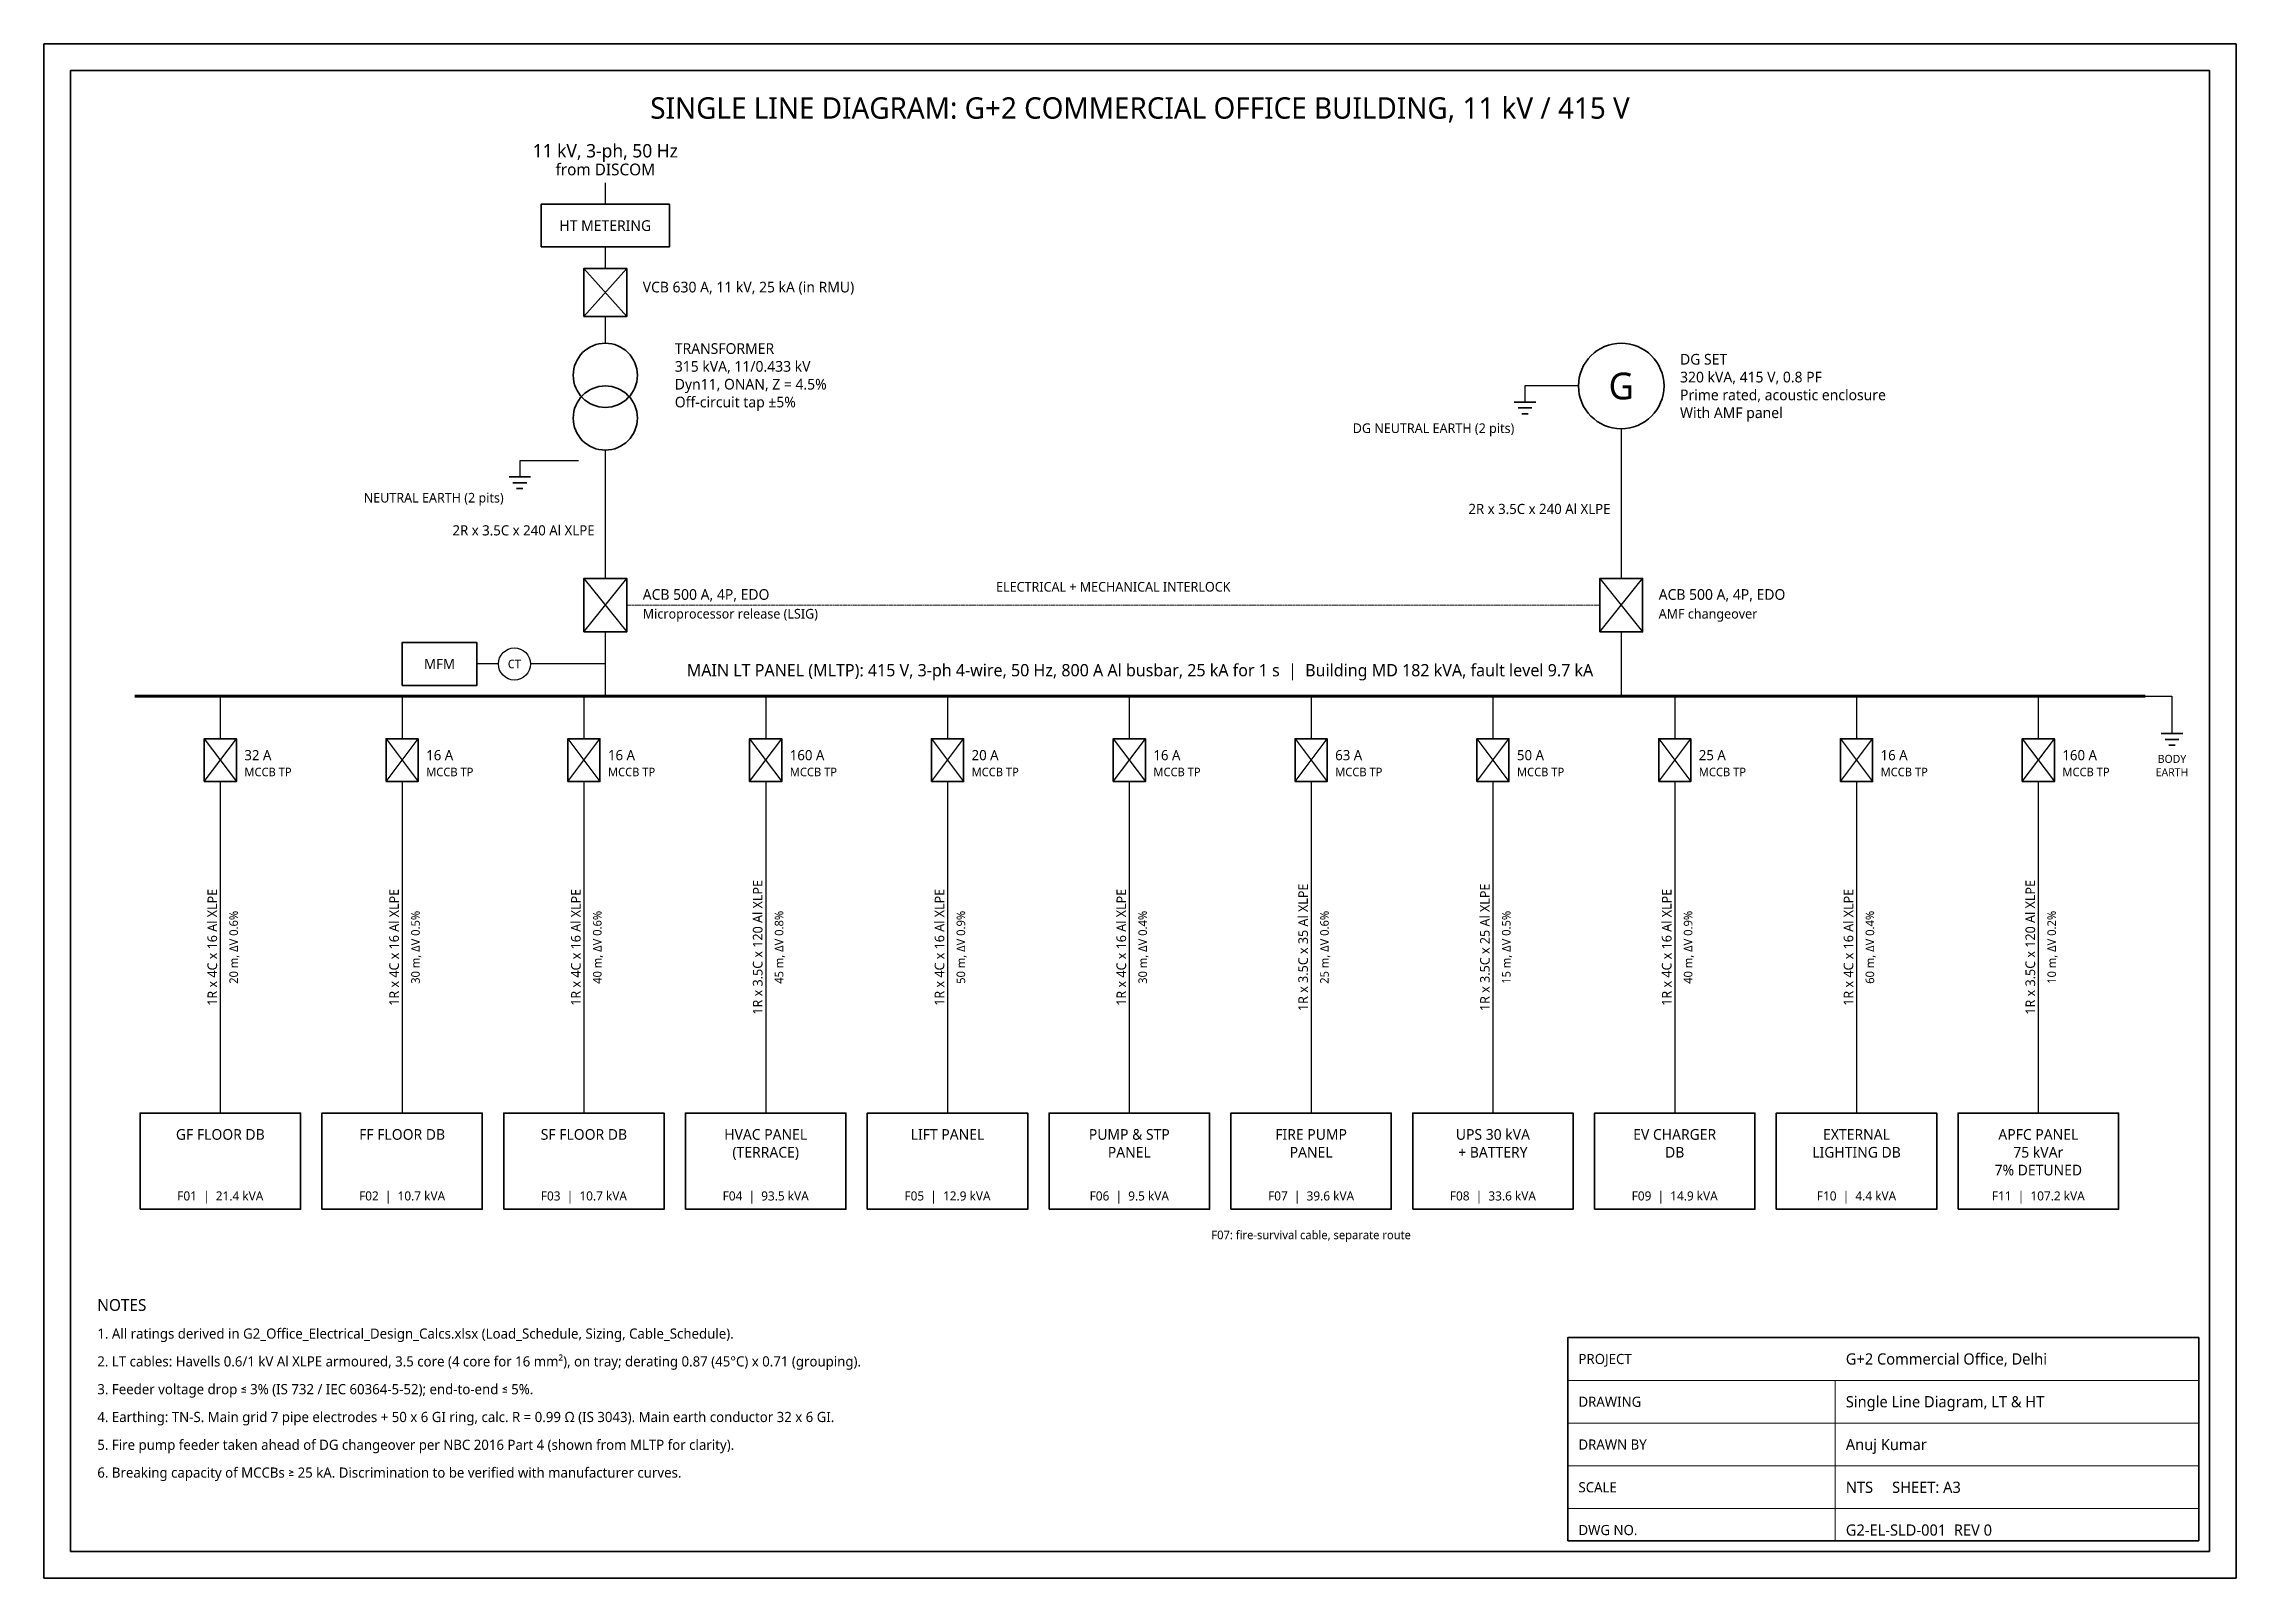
# Model space of a CAD drawing. Header units: millimetres. Extents: x 5 to 415, y 5 to 292.
import ezdxf
from ezdxf.enums import TextEntityAlignment as Align

# ---------------------------------------------------------------- set-up
doc = ezdxf.new("R2010")
doc.units = ezdxf.units.MM
doc.linetypes.add('DASHED', pattern=[1.524, 1.27, -0.254])
for name, color, linetype in [('BORDER', 7, 'Continuous'), ('BUS', 1, 'Continuous'), ('CABLE', 3, 'Continuous'), ('EARTH', 2, 'Continuous'), ('EQUIP', 5, 'Continuous'), ('NOTE', 8, 'Continuous'), ('TEXT', 7, 'Continuous')]:
    doc.layers.add(name, color=color, linetype=linetype)
doc.styles.add('OpenSans', font='OpenSans-Regular.ttf')

msp = doc.modelspace()

# ---------------------------------------------------------------- linework, layer by layer
at = {"layer": 'BORDER', "lineweight": 18}
for p, q in [((290, 42), (408, 42)), ((340, 12), (340, 42)), ((290, 34), (408, 34)), ((290, 26), (408, 26)), ((290, 18), (408, 18))]:
    msp.add_line(p, q, dxfattribs=at)
at = {"layer": 'BORDER', "lineweight": 35}
for points in [[(5, 5), (415, 5), (415, 292), (5, 292)], [(10, 10), (410, 10), (410, 287), (10, 287)], [(290, 12), (408, 12), (408, 50), (290, 50)]]:
    msp.add_lwpolyline(points, close=True, dxfattribs=at)
at = {"layer": 'BUS', "lineweight": 100}
msp.add_line((22, 170), (398, 170), dxfattribs=at)
at = {"layer": 'CABLE', "lineweight": 25}
for p, q in [((110, 266), (110, 262)), ((110, 254), (110, 250)), ((110, 241), (110, 236)), ((300, 220), (300, 192)), ((110, 216), (110, 192)), ((110, 182), (110, 170)), ((300, 182), (300, 170)), ((90, 176), (86, 176)), ((110, 176), (96, 176)), ((38, 170), (38, 162)), ((72, 170), (72, 162)), ((106, 170), (106, 162)), ((140, 170), (140, 162)), ((174, 170), (174, 162)), ((208, 170), (208, 162)), ((242, 170), (242, 162)), ((276, 170), (276, 162)), ((310, 170), (310, 162)), ((344, 170), (344, 162)), ((378, 170), (378, 162)), ((38, 154), (38, 92)), ((72, 154), (72, 92)), ((106, 154), (106, 92)), ((140, 154), (140, 92)), ((174, 154), (174, 92)), ((208, 154), (208, 92)), ((242, 154), (242, 92)), ((276, 154), (276, 92)), ((310, 154), (310, 92)), ((344, 154), (344, 92)), ((378, 154), (378, 92))]:
    msp.add_line(p, q, dxfattribs=at)
at = {"layer": 'EARTH', "lineweight": 25}
for p, q in [((292, 228), (282, 228)), ((282, 228), (282, 225)), ((105, 214), (94, 214)), ((94, 214), (94, 211)), ((398, 170), (403, 170)), ((403, 170), (403, 166)), ((403, 166), (403, 163))]:
    msp.add_line(p, q, dxfattribs=at)
at = {"layer": 'EARTH', "lineweight": 35}
for p, q in [((280, 225), (284, 225)), ((280.7, 223.9), (283.3, 223.9)), ((281.4, 222.8), (282.6, 222.8)), ((92, 211), (96, 211)), ((92.7, 209.9), (95.3, 209.9)), ((93.4, 208.8), (94.6, 208.8)), ((401, 163), (405, 163)), ((401.7, 161.9), (404.3, 161.9)), ((402.4, 160.8), (403.6, 160.8))]:
    msp.add_line(p, q, dxfattribs=at)
at = {"layer": 'EQUIP', "lineweight": 25}
for p, q in [((106, 241), (114, 250)), ((106, 250), (114, 241)), ((106, 182), (114, 192)), ((106, 192), (114, 182)), ((296, 182), (304, 192)), ((296, 192), (304, 182)), ((35, 154), (41, 162)), ((35, 162), (41, 154)), ((69, 154), (75, 162)), ((69, 162), (75, 154)), ((103, 154), (109, 162)), ((103, 162), (109, 154)), ((137, 154), (143, 162)), ((137, 162), (143, 154)), ((171, 154), (177, 162)), ((171, 162), (177, 154)), ((205, 154), (211, 162)), ((205, 162), (211, 154)), ((239, 154), (245, 162)), ((239, 162), (245, 154)), ((273, 154), (279, 162)), ((273, 162), (279, 154)), ((307, 154), (313, 162)), ((307, 162), (313, 154)), ((341, 154), (347, 162)), ((341, 162), (347, 154)), ((375, 154), (381, 162)), ((375, 162), (381, 154))]:
    msp.add_line(p, q, dxfattribs=at)
at = {"layer": 'EQUIP', "lineweight": 35}
for points in [[(98, 254), (122, 254), (122, 262), (98, 262)], [(106, 241), (114, 241), (114, 250), (106, 250)], [(106, 182), (114, 182), (114, 192), (106, 192)], [(296, 182), (304, 182), (304, 192), (296, 192)], [(72, 172), (86, 172), (86, 180), (72, 180)], [(35, 154), (41, 154), (41, 162), (35, 162)], [(69, 154), (75, 154), (75, 162), (69, 162)], [(103, 154), (109, 154), (109, 162), (103, 162)], [(137, 154), (143, 154), (143, 162), (137, 162)], [(171, 154), (177, 154), (177, 162), (171, 162)], [(205, 154), (211, 154), (211, 162), (205, 162)], [(239, 154), (245, 154), (245, 162), (239, 162)], [(273, 154), (279, 154), (279, 162), (273, 162)], [(307, 154), (313, 154), (313, 162), (307, 162)], [(341, 154), (347, 154), (347, 162), (341, 162)], [(375, 154), (381, 154), (381, 162), (375, 162)], [(23, 74), (53, 74), (53, 92), (23, 92)], [(57, 74), (87, 74), (87, 92), (57, 92)], [(91, 74), (121, 74), (121, 92), (91, 92)], [(125, 74), (155, 74), (155, 92), (125, 92)], [(159, 74), (189, 74), (189, 92), (159, 92)], [(193, 74), (223, 74), (223, 92), (193, 92)], [(227, 74), (257, 74), (257, 92), (227, 92)], [(261, 74), (291, 74), (291, 92), (261, 92)], [(295, 74), (325, 74), (325, 92), (295, 92)], [(329, 74), (359, 74), (359, 92), (329, 92)], [(363, 74), (393, 74), (393, 92), (363, 92)]]:
    msp.add_lwpolyline(points, close=True, dxfattribs=at)
for centre, radius in [((110, 230), 6), ((300, 228), 8), ((110, 222), 6)]:
    msp.add_circle(centre, radius, dxfattribs=at)
at = {"layer": 'EQUIP'}
msp.add_circle((93, 176), 3, dxfattribs=at)
at = {"layer": 'NOTE', "linetype": 'DASHED', "lineweight": 18, "ltscale": 0.3}
msp.add_line((114, 187), (296, 187), dxfattribs=at)

# ---------------------------------------------------------------- texts
at = {"layer": 'TEXT', "style": 'OpenSans'}
for s, height, p in [('SINGLE LINE DIAGRAM: G+2 COMMERCIAL OFFICE BUILDING, 11 kV / 415 V', 4, (210, 280)), ('11 kV, 3-ph, 50 Hz', 2.5, (110, 272)), ('from DISCOM', 2.2, (110, 268.5)), ('HT METERING', 2, (110, 258)), ('G', 5, (300, 228)), ('MFM', 1.9, (79, 176)), ('CT', 1.6, (93, 176)), ('F01  |  21.4 kVA', 1.7, (38, 76.5)), ('F02  |  10.7 kVA', 1.7, (72, 76.5)), ('F03  |  10.7 kVA', 1.7, (106, 76.5)), ('F04  |  93.5 kVA', 1.7, (140, 76.5)), ('F05  |  12.9 kVA', 1.7, (174, 76.5)), ('F06  |  9.5 kVA', 1.7, (208, 76.5)), ('F07  |  39.6 kVA', 1.7, (242, 76.5)), ('F08  |  33.6 kVA', 1.7, (276, 76.5)), ('F09  |  14.9 kVA', 1.7, (310, 76.5)), ('F10  |  4.4 kVA', 1.7, (344, 76.5)), ('F11  |  107.2 kVA', 1.7, (378, 76.5))]:
    msp.add_text(s, height=height, dxfattribs=at).set_placement(p, align=Align.MIDDLE_CENTER)
for s, height, p in [('VCB 630 A, 11 kV, 25 kA (in RMU)', 2, (117, 245.5)), ('ACB 500 A, 4P, EDO', 2, (117, 188)), ('ACB 500 A, 4P, EDO', 2, (307, 188)), ('Microprocessor release (LSIG)', 1.8, (117, 184.5)), ('AMF changeover', 1.8, (307, 184.5)), ('32 A', 1.9, (42.5, 158)), ('16 A', 1.9, (76.5, 158)), ('16 A', 1.9, (110.5, 158)), ('160 A', 1.9, (144.5, 158)), ('20 A', 1.9, (178.5, 158)), ('16 A', 1.9, (212.5, 158)), ('63 A', 1.9, (246.5, 158)), ('50 A', 1.9, (280.5, 158)), ('25 A', 1.9, (314.5, 158)), ('16 A', 1.9, (348.5, 158)), ('160 A', 1.9, (382.5, 158)), ('MCCB TP', 1.6, (42.5, 155)), ('MCCB TP', 1.6, (76.5, 155)), ('MCCB TP', 1.6, (110.5, 155)), ('MCCB TP', 1.6, (144.5, 155)), ('MCCB TP', 1.6, (178.5, 155)), ('MCCB TP', 1.6, (212.5, 155)), ('MCCB TP', 1.6, (246.5, 155)), ('MCCB TP', 1.6, (280.5, 155)), ('MCCB TP', 1.6, (314.5, 155)), ('MCCB TP', 1.6, (348.5, 155)), ('MCCB TP', 1.6, (382.5, 155)), ('NOTES', 2.2, (15, 55)), ('1. All ratings derived in G2_Office_Electrical_Design_Calcs.xlsx (Load_Schedule, Sizing, Cable_Schedule).', 1.9, (15, 49.8)), ('2. LT cables: Havells 0.6/1 kV Al XLPE armoured, 3.5 core (4 core for 16 mm²), on tray; derating 0.87 (45°C) x 0.71 (grouping).', 1.9, (15, 44.6)), ('3. Feeder voltage drop ≤ 3% (IS 732 / IEC 60364-5-52); end-to-end ≤ 5%.', 1.9, (15, 39.4)), ('4. Earthing: TN-S. Main grid 7 pipe electrodes + 50 x 6 GI ring, calc. R = 0.99 Ω (IS 3043). Main earth conductor 32 x 6 GI.', 1.9, (15, 34.2)), ('5. Fire pump feeder taken ahead of DG changeover per NBC 2016 Part 4 (shown from MLTP for clarity).', 1.9, (15, 29)), ('6. Breaking capacity of MCCBs ≥ 25 kA. Discrimination to be verified with manufacturer curves.', 1.9, (15, 23.8))]:
    msp.add_text(s, height=height, dxfattribs=at).set_placement(p)
for s, p in [('DG NEUTRAL EARTH (2 pits)', (280, 221)), ('NEUTRAL EARTH (2 pits)', (91, 208))]:
    msp.add_text(s, height=1.8, dxfattribs=at).set_placement(p, align=Align.TOP_RIGHT)
for p in [(298, 205), (108, 201)]:
    msp.add_text('2R x 3.5C x 240 Al XLPE', height=1.9, dxfattribs=at).set_placement(p, align=Align.MIDDLE_RIGHT)
for s, height, p in [('ELECTRICAL + MECHANICAL INTERLOCK', 1.8, (205, 189)), ('MAIN LT PANEL (MLTP): 415 V, 3-ph 4-wire, 50 Hz, 800 A Al busbar, 25 kA for 1 s  |  Building MD 182 kVA, fault level 9.7 kA', 2.3, (210, 173))]:
    msp.add_text(s, height=height, dxfattribs=at).set_placement(p, align=Align.BOTTOM_CENTER)
for s, height, p in [('EARTH', 1.5, (403, 156.5)), ('BODY', 1.5, (403, 159)), ('F07: fire-survival cable, separate route', 1.6, (242, 70))]:
    msp.add_text(s, height=height, dxfattribs=at).set_placement(p, align=Align.TOP_CENTER)
for s, height, p in [('1R x 3.5C x 120 Al XLPE', 1.8, (138.5, 123)), ('1R x 3.5C x 120 Al XLPE', 1.8, (376.5, 123)), ('1R x 4C x 16 Al XLPE', 1.8, (36.5, 123)), ('1R x 4C x 16 Al XLPE', 1.8, (70.5, 123)), ('1R x 4C x 16 Al XLPE', 1.8, (104.5, 123)), ('1R x 4C x 16 Al XLPE', 1.8, (172.5, 123)), ('1R x 4C x 16 Al XLPE', 1.8, (206.5, 123)), ('1R x 3.5C x 35 Al XLPE', 1.8, (240.5, 123)), ('1R x 3.5C x 25 Al XLPE', 1.8, (274.5, 123)), ('1R x 4C x 16 Al XLPE', 1.8, (308.5, 123)), ('1R x 4C x 16 Al XLPE', 1.8, (342.5, 123)), ('20 m, ΔV 0.6%', 1.6, (40.5, 123)), ('30 m, ΔV 0.5%', 1.6, (74.5, 123)), ('40 m, ΔV 0.6%', 1.6, (108.5, 123)), ('45 m, ΔV 0.8%', 1.6, (142.5, 123)), ('50 m, ΔV 0.9%', 1.6, (176.5, 123)), ('30 m, ΔV 0.4%', 1.6, (210.5, 123)), ('25 m, ΔV 0.6%', 1.6, (244.5, 123)), ('15 m, ΔV 0.5%', 1.6, (278.5, 123)), ('40 m, ΔV 0.9%', 1.6, (312.5, 123)), ('60 m, ΔV 0.4%', 1.6, (346.5, 123)), ('10 m, ΔV 0.2%', 1.6, (380.5, 123))]:
    msp.add_text(s, height=height, rotation=90, dxfattribs=at).set_placement(p, align=Align.MIDDLE_CENTER)
for s, height, p in [('PROJECT', 1.9, (292, 46)), ('G+2 Commercial Office, Delhi', 2.1, (342, 46)), ('DRAWING', 1.9, (292, 38)), ('Single Line Diagram, LT & HT', 2.1, (342, 38)), ('DRAWN BY', 1.9, (292, 30)), ('Anuj Kumar', 2.1, (342, 30)), ('SCALE', 1.9, (292, 22)), ('NTS     SHEET: A3', 2.1, (342, 22)), ('DWG NO.', 1.9, (292, 14)), ('G2-EL-SLD-001  REV 0', 2.1, (342, 14))]:
    msp.add_text(s, height=height, dxfattribs=at).set_placement(p, align=Align.MIDDLE_LEFT)
at = {"layer": 'TEXT', "char_height": 2, "attachment_point": 1, "style": 'OpenSans'}
for s, insert in [('TRANSFORMER\\P315 kVA, 11/0.433 kV\\PDyn11, ONAN, Z = 4.5%\\POff-circuit tap ±5%', (123, 236)), ('DG SET\\P320 kVA, 415 V, 0.8 PF\\PPrime rated, acoustic enclosure\\PWith AMF panel', (311, 234))]:
    msp.add_mtext(s, dxfattribs=dict(at, insert=insert))
at = {"layer": 'TEXT', "char_height": 2, "width": 28, "attachment_point": 2, "style": 'OpenSans'}
for s, insert in [('GF FLOOR DB', (38, 89)), ('FF FLOOR DB', (72, 89)), ('SF FLOOR DB', (106, 89)), ('HVAC PANEL\\P(TERRACE)', (140, 89)), ('LIFT PANEL', (174, 89)), ('PUMP & STP\\PPANEL', (208, 89)), ('FIRE PUMP\\PPANEL', (242, 89)), ('UPS 30 kVA\\P+ BATTERY', (276, 89)), ('EV CHARGER\\PDB', (310, 89)), ('EXTERNAL\\PLIGHTING DB', (344, 89)), ('APFC PANEL\\P75 kVAr\\P7% DETUNED', (378, 89))]:
    msp.add_mtext(s, dxfattribs=dict(at, insert=insert))

doc.saveas('drawing.dxf')
